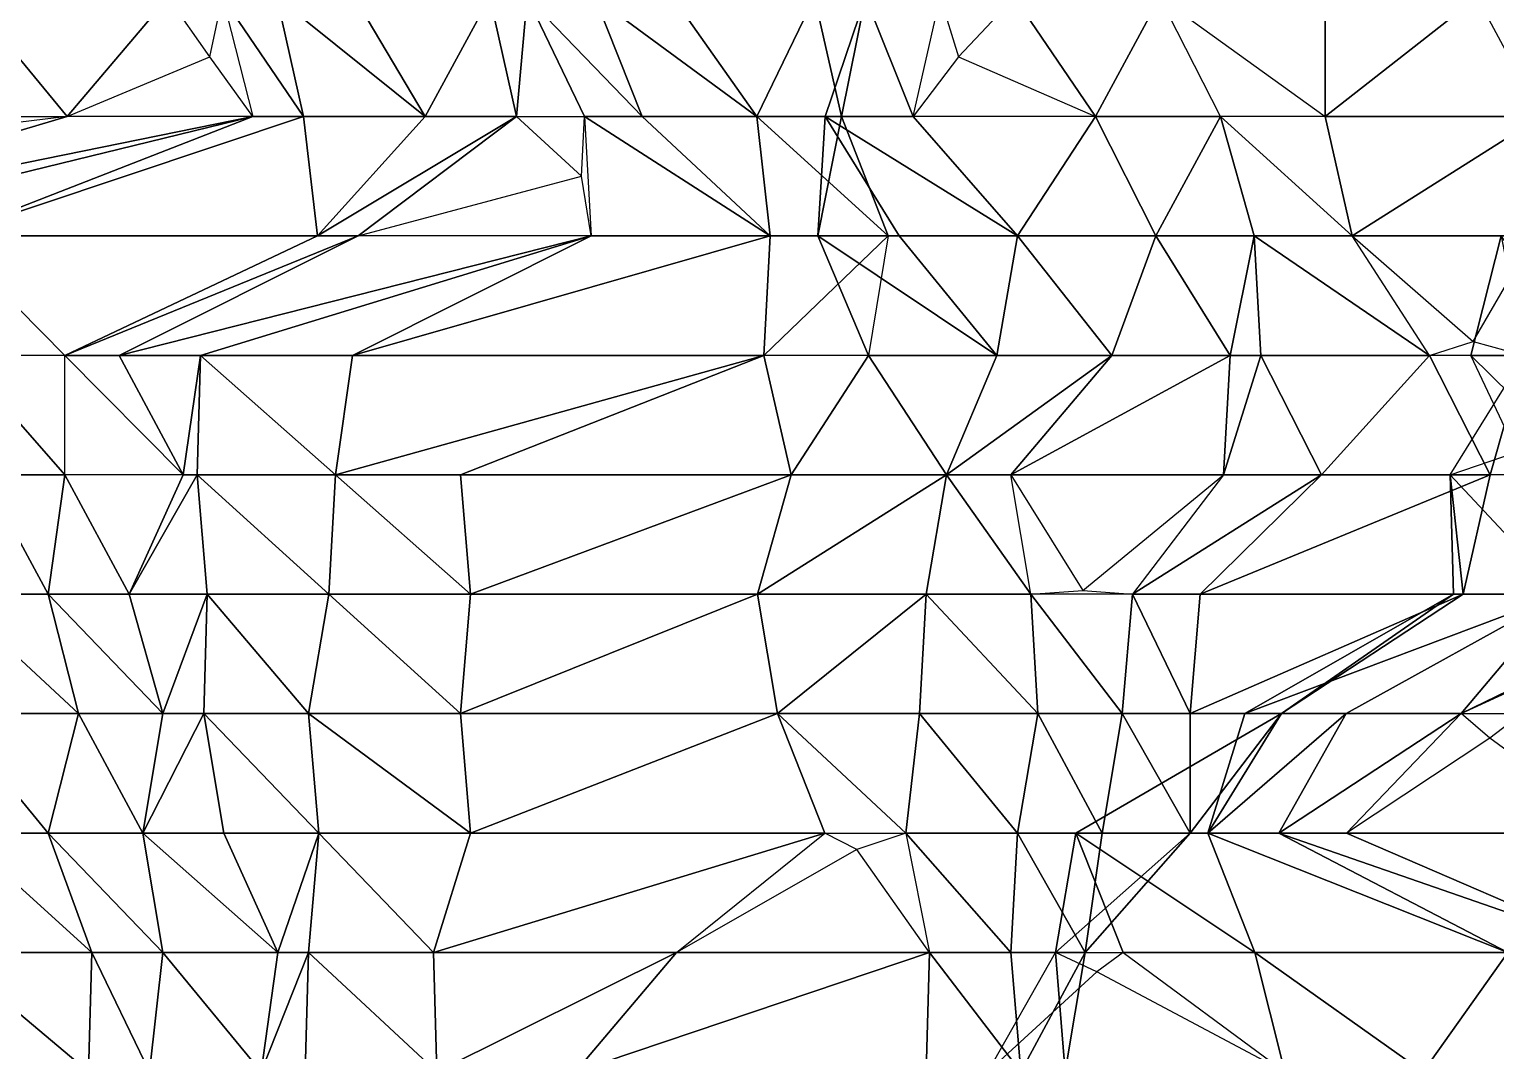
# Model space of a CAD drawing. Header units: metres. Extents: x -317 to 276, y -240 to 234.
# Drawn here: x -180.3 to -106.7, y 19.1 to 70.4 of the extents above; entities that cross this region are included whole.
import ezdxf

# ---------------------------------------------------------------- set-up
doc = ezdxf.new("R2010")
doc.units = ezdxf.units.M

msp = doc.modelspace()

# ---------------------------------------------------------------- linework, layer by layer
for points in [[(-183.36641, 72, -428.40063), (-203.33307, 66, -464.94934), (-178.43933, 66, -431.89664), (-178.43922, 66.0001, -431.89655)], [(-183.36641, 72, -428.40063), (-178.43933, 66, -431.89664), (-173.36307, 72, -422.60458), (-173.36296, 72.0001, -422.6045)], [(-173.36307, 72, -422.60458), (-178.43933, 66, -431.89664), (-171.26509, 69, -428.3912), (-171.26498, 69.0001, -428.3911)], [(-169.11282, 66, -427.33957), (-171.26509, 69, -428.3912), (-170.6357, 72, -430.12717), (-170.63559, 72.0001, -430.12708)], [(-170.6357, 72, -430.12717), (-166.55467, 66, -435.17188), (-167.90834, 72, -437.64975), (-167.90823, 72.0001, -437.64966)], [(-170.6357, 72, -430.12717), (-169.11282, 66, -427.33957), (-166.55467, 66, -435.17188), (-166.55457, 66.0001, -435.17178)], [(-160.44312, 66, -436.49976), (-163.9965, 72, -443.00418), (-167.90834, 72, -437.64975), (-167.90823, 72.0001, -437.64966)], [(-160.44312, 66, -436.49976), (-167.90834, 72, -437.64975), (-166.55467, 66, -435.17188), (-166.55457, 66.0001, -435.17178)], [(-157.20815, 72, -443.09314), (-163.9965, 72, -443.00418), (-160.44312, 66, -436.49976), (-160.44301, 66.0001, -436.49966)], [(-157.20815, 72, -443.09314), (-160.44312, 66, -436.49976), (-155.85446, 66, -440.61523), (-155.85435, 66.0001, -440.61514)], [(-155.85446, 66, -440.61523), (-155.32683, 72, -452.16437), (-157.20815, 72, -443.09314), (-157.20804, 72.0001, -443.09305)], [(-155.85446, 66, -440.61523), (-152.45029, 66, -446.8989), (-155.32683, 72, -452.16437), (-155.32672, 72.0001, -452.16428)], [(-155.32683, 72, -452.16437), (-149.55371, 66, -454.11172), (-151.92264, 72, -458.44803), (-151.92253, 72.0001, -458.44794)], [(-155.32683, 72, -452.16437), (-152.45029, 66, -446.8989), (-149.55371, 66, -454.11172), (-149.5536, 66.0001, -454.11163)], [(-143.78058, 66, -456.05908), (-148.0108, 72, -463.80246), (-151.92264, 72, -458.44803), (-151.92253, 72.0001, -458.44794)], [(-143.78058, 66, -456.05908), (-151.92264, 72, -458.44803), (-149.55371, 66, -454.11172), (-149.5536, 66.0001, -454.11163)], [(-140.88402, 72, -463.2719), (-148.0108, 72, -463.80246), (-143.78058, 66, -456.05908), (-143.78047, 66.0001, -456.059)], [(-140.88402, 72, -463.2719), (-143.78058, 66, -456.05908), (-139.53033, 66, -460.79404), (-139.53023, 66.0001, -460.79395)], [(-139.53033, 66, -460.79404), (-138.32587, 72, -471.10425), (-140.88402, 72, -463.2719), (-140.88391, 72.0001, -463.27182)], [(-139.53033, 66, -460.79404), (-140.35638, 66, -474.82104), (-138.32587, 72, -471.10425), (-138.32576, 72.0001, -471.10416)], [(-138.32587, 72, -471.10425), (-140.35638, 66, -474.82104), (-135.93692, 66, -479.24628), (-135.93681, 66.0001, -479.2462)], [(-138.32587, 72, -471.10425), (-135.93692, 66, -479.24628), (-134.58325, 72, -476.7684), (-134.58315, 72.0001, -476.7683)], [(-134.58325, 72, -476.7684), (-133.6476, 69, -478.18445), (-135.93692, 66, -479.24628), (-135.93681, 66.0001, -479.2462)], [(-126.77962, 66, -474.99893), (-130.84062, 72, -482.43256), (-133.6476, 69, -478.18445), (-133.64749, 69.0001, -478.18436)], [(-123.54463, 72, -481.5923), (-130.84062, 72, -482.43256), (-126.77962, 66, -474.99893), (-126.77952, 66.0001, -474.99884)], [(-123.54463, 72, -481.5923), (-126.77962, 66, -474.99893), (-120.49887, 66, -476.0171), (-120.49877, 66.0001, -476.017)], [(-123.54463, 72, -481.5923), (-115.23338, 66, -478.89362), (-115.23338, 72, -478.89362), (-115.233284, 72.0001, -478.89352)], [(-115.23338, 66, -478.89362), (-104.38397, 66, -471.54892), (-107.59895, 72, -477.4339), (-107.598854, 72.0001, -477.4338)], [(-115.23338, 66, -478.89362), (-107.59895, 72, -477.4339), (-115.23338, 72, -478.89362), (-115.233284, 72.0001, -478.89352)], [(-178.43933, 66, -431.89664), (-203.12563, 63, -464.67392), (-198.5752, 60, -468.75513), (-198.57509, 60.0001, -468.75504)], [(-198.5752, 60, -468.75513), (-193.64813, 60, -472.25116), (-169.11282, 66, -427.33957), (-169.11272, 66.0001, -427.33948)], [(-198.5752, 60, -468.75513), (-169.11282, 66, -427.33957), (-178.43933, 66, -431.89664), (-178.43922, 66.0001, -431.89655)], [(-169.11282, 66, -427.33957), (-193.64813, 60, -472.25116), (-184.49083, 60, -468.00378), (-184.49072, 60.0001, -468.0037)], [(-169.11282, 66, -427.33957), (-184.49083, 60, -468.00378), (-166.55467, 66, -435.17188), (-166.55457, 66.0001, -435.17178)], [(-166.55467, 66, -435.17188), (-184.49083, 60, -468.00378), (-165.8578, 60, -446.41125), (-165.8577, 60.0001, -446.41116)], [(-166.55467, 66, -435.17188), (-165.8578, 60, -446.41125), (-160.44312, 66, -436.49976), (-160.44301, 66.0001, -436.49966)], [(-165.8578, 60, -446.41125), (-163.8073, 60, -455.1728), (-155.85446, 66, -440.61523), (-155.85435, 66.0001, -440.61514)], [(-165.8578, 60, -446.41125), (-155.85446, 66, -440.61523), (-160.44312, 66, -436.49976), (-160.44301, 66.0001, -436.49966)], [(-155.85446, 66, -440.61523), (-163.8073, 60, -455.1728), (-152.58923, 63, -446.6424), (-152.58913, 63.0001, -446.6423)], [(-152.11186, 60, -446.27942), (-152.58923, 63, -446.6424), (-152.45029, 66, -446.8989), (-152.45018, 66.0001, -446.8988)], [(-143.12376, 60, -442.3418), (-149.55371, 66, -454.11172), (-152.45029, 66, -446.8989), (-152.45018, 66.0001, -446.8988)], [(-143.12376, 60, -442.3418), (-152.45029, 66, -446.8989), (-152.11186, 60, -446.27942), (-152.11176, 60.0001, -446.27933)], [(-143.78058, 66, -456.05908), (-149.55371, 66, -454.11172), (-143.12376, 60, -442.3418), (-143.12366, 60.0001, -442.3417)], [(-137.18143, 60, -443.9794), (-139.53033, 66, -460.79404), (-143.78058, 66, -456.05908), (-143.78047, 66.0001, -456.059)], [(-143.78058, 66, -456.05908), (-143.12376, 60, -442.3418), (-137.18143, 60, -443.9794), (-137.18132, 60.0001, -443.9793)], [(-137.18143, 60, -443.9794), (-140.7148, 60, -462.9622), (-139.53033, 66, -460.79404), (-139.53023, 66.0001, -460.79395)], [(-140.7148, 60, -462.9622), (-136.63377, 60, -468.0069), (-140.35638, 66, -474.82104), (-140.35628, 66.0001, -474.82095)], [(-140.7148, 60, -462.9622), (-140.35638, 66, -474.82104), (-139.53033, 66, -460.79404), (-139.53023, 66.0001, -460.79395)], [(-130.69144, 60, -469.6445), (-135.93692, 66, -479.24628), (-140.35638, 66, -474.82104), (-140.35628, 66.0001, -474.82095)], [(-130.69144, 60, -469.6445), (-140.35638, 66, -474.82104), (-136.63377, 60, -468.0069), (-136.63367, 60.0001, -468.0068)], [(-126.77962, 66, -474.99893), (-135.93692, 66, -479.24628), (-130.69144, 60, -469.6445), (-130.69133, 60.0001, -469.6444)], [(-126.77962, 66, -474.99893), (-130.69144, 60, -469.6445), (-123.73384, 60, -469.4237), (-123.73374, 60.0001, -469.4236)], [(-120.49887, 66, -476.0171), (-126.77962, 66, -474.99893), (-123.73384, 60, -469.4237), (-123.73374, 60.0001, -469.4236)], [(-120.49887, 66, -476.0171), (-123.73384, 60, -469.4237), (-118.80678, 60, -472.91974), (-118.80668, 60.0001, -472.91965)], [(-120.49887, 66, -476.0171), (-113.879715, 60, -476.41574), (-115.23338, 66, -478.89362), (-115.233284, 66.0001, -478.89352)], [(-120.49887, 66, -476.0171), (-118.80678, 60, -472.91974), (-113.879715, 60, -476.41574), (-113.879616, 60.0001, -476.41565)], [(-113.879715, 60, -476.41574), (-104.38397, 66, -471.54892), (-115.23338, 66, -478.89362), (-115.233284, 66.0001, -478.89352)], [(-113.879715, 60, -476.41574), (-104.7224, 60, -472.1684), (-104.38397, 66, -471.54892), (-104.38387, 66.0001, -471.54883)], [(-184.49083, 60, -468.00378), (-178.5485, 54, -469.64142), (-165.8578, 60, -446.41125), (-165.8577, 60.0001, -446.41116)], [(-178.5485, 54, -469.64142), (-175.82114, 54, -477.16397), (-163.8073, 60, -455.1728), (-163.80719, 60.0001, -455.1727)], [(-178.5485, 54, -469.64142), (-163.8073, 60, -455.1728), (-165.8578, 60, -446.41125), (-165.8577, 60.0001, -446.41116)], [(-175.82114, 54, -477.16397), (-171.74011, 54, -482.20868), (-152.11186, 60, -446.27942), (-152.11176, 60.0001, -446.27933)], [(-175.82114, 54, -477.16397), (-152.11186, 60, -446.27942), (-163.8073, 60, -455.1728), (-163.80719, 60.0001, -455.1727)], [(-152.11186, 60, -446.27942), (-171.74011, 54, -482.20868), (-164.10568, 54, -480.74896), (-164.10558, 54.0001, -480.74887)], [(-152.11186, 60, -446.27942), (-164.10568, 54, -480.74896), (-143.12376, 60, -442.3418), (-143.12366, 60.0001, -442.3417)], [(-143.12376, 60, -442.3418), (-164.10568, 54, -480.74896), (-143.44215, 54, -455.4396), (-143.44205, 54.0001, -455.4395)], [(-143.12376, 60, -442.3418), (-143.44215, 54, -455.4396), (-137.18143, 60, -443.9794), (-137.18132, 60.0001, -443.9793)], [(-137.18143, 60, -443.9794), (-138.17667, 54, -458.31616), (-140.7148, 60, -462.9622), (-140.71469, 60.0001, -462.9621)], [(-131.72672, 54, -459.02457), (-136.63377, 60, -468.0069), (-140.7148, 60, -462.9622), (-140.71469, 60.0001, -462.9621)], [(-131.72672, 54, -459.02457), (-140.7148, 60, -462.9622), (-138.17667, 54, -458.31616), (-138.17656, 54.0001, -458.31607)], [(-130.69144, 60, -469.6445), (-136.63377, 60, -468.0069), (-131.72672, 54, -459.02457), (-131.72661, 54.0001, -459.02448)], [(-130.69144, 60, -469.6445), (-131.72672, 54, -459.02457), (-125.95358, 54, -460.97192), (-125.95348, 54.0001, -460.97183)], [(-123.73384, 60, -469.4237), (-130.69144, 60, -469.6445), (-125.95358, 54, -460.97192), (-125.95348, 54.0001, -460.97183)], [(-123.73384, 60, -469.4237), (-125.95358, 54, -460.97192), (-120.011246, 54, -462.60953), (-120.01115, 54.0001, -462.60944)], [(-120.011246, 54, -462.60953), (-118.80678, 60, -472.91974), (-123.73384, 60, -469.4237), (-123.73374, 60.0001, -469.4236)], [(-120.011246, 54, -462.60953), (-118.46835, 54, -472.30023), (-118.80678, 60, -472.91974), (-118.80668, 60.0001, -472.91965)], [(-109.9879, 54, -469.29184), (-113.879715, 60, -476.41574), (-118.80678, 60, -472.91974), (-118.80668, 60.0001, -472.91965)], [(-109.9879, 54, -469.29184), (-118.80678, 60, -472.91974), (-118.46835, 54, -472.30023), (-118.468254, 54.0001, -472.30014)], [(-113.879715, 60, -476.41574), (-107.8042, 54.69229, -471.55212), (-104.7224, 60, -472.1684), (-104.7223, 60.0001, -472.1683)], [(-105.23003, 54, -473.0976), (-107.91734, 54, -490.5317), (-106.39447, 60, -487.74408), (-106.39437, 60.0001, -487.744)], [(-106.39447, 60, -487.74408), (-107.91734, 54, -490.5317), (-102.144226, 54, -492.47906), (-102.14413, 54.0001, -492.47897)], [(-107.8042, 54.69229, -471.55212), (-105.23003, 54, -473.0976), (-109.9879, 54, -469.29184), (-109.9878, 54.0001, -469.29175)], [(-183.814, 54, -466.76483), (-178.5485, 48, -469.64142), (-178.5485, 54, -469.64142), (-178.54839, 54.0001, -469.64133)], [(-183.814, 54, -466.76483), (-182.62953, 48, -464.5967), (-178.5485, 48, -469.64142), (-178.54839, 48.0001, -469.64133)], [(-172.60617, 48, -471.27902), (-175.82114, 54, -477.16397), (-178.5485, 54, -469.64142), (-178.54839, 54.0001, -469.64133)], [(-172.60617, 48, -471.27902), (-171.74011, 54, -482.20868), (-175.82114, 54, -477.16397), (-175.82103, 54.0001, -477.16388)], [(-172.60617, 48, -471.27902), (-171.90932, 48, -482.5184), (-171.74011, 54, -482.20868), (-171.74, 54.0001, -482.2086)], [(-171.74011, 54, -482.20868), (-171.90932, 48, -482.5184), (-164.95172, 48, -482.2976), (-164.95161, 48.0001, -482.29752)], [(-171.74011, 54, -482.20868), (-164.95172, 48, -482.2976), (-164.10568, 54, -480.74896), (-164.10558, 54.0001, -480.74887)], [(-164.95172, 48, -482.2976), (-158.67097, 48, -483.31577), (-143.44215, 54, -455.4396), (-143.44205, 54.0001, -455.4395)], [(-164.95172, 48, -482.2976), (-143.44215, 54, -455.4396), (-164.10568, 54, -480.74896), (-164.10558, 54.0001, -480.74887)], [(-143.44215, 54, -455.4396), (-158.67097, 48, -483.31577), (-142.06848, 48, -465.44006), (-142.06837, 48.0001, -465.43997)], [(-143.44215, 54, -455.4396), (-142.06848, 48, -465.44006), (-138.17667, 54, -458.31616), (-138.17656, 54.0001, -458.31607)], [(-138.17667, 54, -458.31616), (-142.06848, 48, -465.44006), (-134.26485, 48, -463.6706), (-134.26474, 48.0001, -463.6705)], [(-138.17667, 54, -458.31616), (-134.26485, 48, -463.6706), (-131.72672, 54, -459.02457), (-131.72661, 54.0001, -459.02448)], [(-134.26485, 48, -463.6706), (-131.02986, 48, -470.26398), (-125.95358, 54, -460.97192), (-125.95348, 54.0001, -460.97183)], [(-134.26485, 48, -463.6706), (-125.95358, 54, -460.97192), (-131.72672, 54, -459.02457), (-131.72661, 54.0001, -459.02448)], [(-131.02986, 48, -470.26398), (-120.34967, 48, -463.229), (-120.011246, 54, -462.60953), (-120.01115, 54.0001, -462.60944)], [(-131.02986, 48, -470.26398), (-120.011246, 54, -462.60953), (-125.95358, 54, -460.97192), (-125.95348, 54.0001, -460.97183)], [(-120.34967, 48, -463.229), (-115.42259, 48, -466.72504), (-118.46835, 54, -472.30023), (-118.468254, 54.0001, -472.30014)], [(-120.34967, 48, -463.229), (-118.46835, 54, -472.30023), (-120.011246, 54, -462.60953), (-120.01115, 54.0001, -462.60944)], [(-115.42259, 48, -466.72504), (-109.9879, 54, -469.29184), (-118.46835, 54, -472.30023), (-118.468254, 54.0001, -472.30014)], [(-115.42259, 48, -466.72504), (-106.94214, 48, -463.7166), (-109.9879, 54, -469.29184), (-109.9878, 54.0001, -469.29175)], [(-106.94214, 48, -463.7166), (-105.23003, 54, -473.0976), (-109.9879, 54, -469.29184), (-109.9878, 54.0001, -469.29175)], [(-106.94214, 48, -463.7166), (-108.95262, 48, -479.91177), (-105.23003, 54, -473.0976), (-105.22993, 54.0001, -473.0975)], [(-105.23003, 54, -473.0976), (-105.61386, 49.13791, -480.0577), (-107.91734, 54, -490.5317), (-107.917244, 54.0001, -490.53162)], [(-102.144226, 54, -492.47906), (-107.91734, 54, -490.5317), (-101.82582, 48, -479.38123), (-101.82572, 48.0001, -479.38113)], [(-105.61386, 49.13791, -480.0577), (-101.82582, 48, -479.38123), (-108.95262, 48, -479.91177), (-108.95252, 48.0001, -479.91168)], [(-182.62953, 48, -464.5967), (-184.32161, 42, -467.69406), (-179.39453, 42, -471.19006), (-179.39442, 42.0001, -471.18997)], [(-182.62953, 48, -464.5967), (-179.39453, 42, -471.19006), (-178.5485, 48, -469.64142), (-178.54839, 48.0001, -469.64133)], [(-178.5485, 48, -469.64142), (-179.39453, 42, -471.19006), (-175.3135, 42, -476.23477), (-175.3134, 42.0001, -476.23468)], [(-178.5485, 48, -469.64142), (-175.3135, 42, -476.23477), (-172.60617, 48, -471.27902), (-172.60606, 48.0001, -471.27893)], [(-175.3135, 42, -476.23477), (-171.40169, 42, -481.5892), (-171.90932, 48, -482.5184), (-171.90921, 48.0001, -482.5183)], [(-175.3135, 42, -476.23477), (-171.90932, 48, -482.5184), (-172.60617, 48, -471.27902), (-172.60606, 48.0001, -471.27893)], [(-171.90932, 48, -482.5184), (-165.29015, 42, -482.91708), (-164.95172, 48, -482.2976), (-164.95161, 48.0001, -482.29752)], [(-171.90932, 48, -482.5184), (-171.40169, 42, -481.5892), (-165.29015, 42, -482.91708), (-165.29004, 42.0001, -482.917)], [(-164.95172, 48, -482.2976), (-165.29015, 42, -482.91708), (-158.16335, 42, -482.38654), (-158.16324, 42.0001, -482.38644)], [(-164.95172, 48, -482.2976), (-158.16335, 42, -482.38654), (-158.67097, 48, -483.31577), (-158.67087, 48.0001, -483.31567)], [(-158.16335, 42, -482.38654), (-142.06848, 48, -465.44006), (-158.67097, 48, -483.31577), (-158.67087, 48.0001, -483.31567)], [(-158.16335, 42, -482.38654), (-143.76057, 42, -468.5374), (-142.06848, 48, -465.44006), (-142.06837, 48.0001, -465.43997)], [(-143.76057, 42, -468.5374), (-135.2801, 42, -465.529), (-134.26485, 48, -463.6706), (-134.26474, 48.0001, -463.6705)], [(-143.76057, 42, -468.5374), (-134.26485, 48, -463.6706), (-142.06848, 48, -465.44006), (-142.06837, 48.0001, -465.43997)], [(-134.26485, 48, -463.6706), (-135.2801, 42, -465.529), (-130.0146, 42, -468.40555), (-130.0145, 42.0001, -468.40546)], [(-134.26485, 48, -463.6706), (-130.0146, 42, -468.40555), (-131.02986, 48, -470.26398), (-131.02975, 48.0001, -470.2639)], [(-131.02986, 48, -470.26398), (-127.41261, 42.181824, -469.90015), (-120.34967, 48, -463.229), (-120.34957, 48.0001, -463.2289)], [(-124.918304, 42, -471.59186), (-121.51413, 42, -477.8755), (-115.42259, 48, -466.72504), (-115.42249, 48.0001, -466.72495)], [(-124.918304, 42, -471.59186), (-115.42259, 48, -466.72504), (-120.34967, 48, -463.229), (-120.34957, 48.0001, -463.2289)], [(-121.51413, 42, -477.8755), (-108.29581, 42, -466.1945), (-106.94214, 48, -463.7166), (-106.94204, 48.0001, -463.71652)], [(-121.51413, 42, -477.8755), (-106.94214, 48, -463.7166), (-115.42259, 48, -466.72504), (-115.42249, 48.0001, -466.72495)], [(-108.29581, 42, -466.1945), (-108.78342, 42, -479.60202), (-108.95262, 48, -479.91177), (-108.95252, 48.0001, -479.91168)], [(-108.29581, 42, -466.1945), (-108.95262, 48, -479.91177), (-106.94214, 48, -463.7166), (-106.94204, 48.0001, -463.71652)], [(-108.95262, 48, -479.91177), (-103.34871, 42, -482.16885), (-101.82582, 48, -479.38123), (-101.82572, 48.0001, -479.38113)], [(-108.95262, 48, -479.91177), (-108.78342, 42, -479.60202), (-103.34871, 42, -482.16885), (-103.34861, 42.0001, -482.16876)], [(-184.32161, 42, -467.69406), (-177.87164, 36, -468.40247), (-179.39453, 42, -471.19006), (-179.39442, 42.0001, -471.18997)], [(-184.32161, 42, -467.69406), (-184.32161, 36, -467.69406), (-177.87164, 36, -468.40247), (-177.87154, 36.0001, -468.40237)], [(-179.39453, 42, -471.19006), (-173.62141, 36, -473.13742), (-175.3135, 42, -476.23477), (-175.3134, 42.0001, -476.23468)], [(-179.39453, 42, -471.19006), (-177.87164, 36, -468.40247), (-173.62141, 36, -473.13742), (-173.6213, 36.0001, -473.13733)], [(-173.62141, 36, -473.13742), (-171.40169, 42, -481.5892), (-175.3135, 42, -476.23477), (-175.3134, 42.0001, -476.23468)], [(-173.62141, 36, -473.13742), (-171.5709, 36, -481.89893), (-171.40169, 42, -481.5892), (-171.40158, 42.0001, -481.5891)], [(-171.40169, 42, -481.5892), (-171.5709, 36, -481.89893), (-166.3054, 36, -484.7755), (-166.3053, 36.0001, -484.77542)], [(-171.40169, 42, -481.5892), (-166.3054, 36, -484.7755), (-165.29015, 42, -482.91708), (-165.29004, 42.0001, -482.917)], [(-165.29015, 42, -482.91708), (-166.3054, 36, -484.7755), (-158.67097, 36, -483.31577), (-158.67087, 36.0001, -483.31567)], [(-165.29015, 42, -482.91708), (-158.67097, 36, -483.31577), (-158.16335, 42, -482.38654), (-158.16324, 42.0001, -482.38644)], [(-158.67097, 36, -483.31577), (-142.74532, 36, -466.67902), (-143.76057, 42, -468.5374), (-143.76047, 42.0001, -468.53732)], [(-158.67097, 36, -483.31577), (-143.76057, 42, -468.5374), (-158.16335, 42, -482.38654), (-158.16324, 42.0001, -482.38644)], [(-142.74532, 36, -466.67902), (-135.2801, 42, -465.529), (-143.76057, 42, -468.5374), (-143.76047, 42.0001, -468.53732)], [(-142.74532, 36, -466.67902), (-135.61853, 36, -466.14847), (-135.2801, 42, -465.529), (-135.28, 42.0001, -465.5289)], [(-135.2801, 42, -465.529), (-135.61853, 36, -466.14847), (-129.6762, 36, -467.78607), (-129.67609, 36.0001, -467.78598)], [(-135.2801, 42, -465.529), (-129.6762, 36, -467.78607), (-130.0146, 42, -468.40555), (-130.0145, 42.0001, -468.40546)], [(-127.41261, 42.181824, -469.90015), (-124.918304, 42, -471.59186), (-130.0146, 42, -468.40555), (-130.0145, 42.0001, -468.40546)], [(-130.0146, 42, -468.40555), (-125.425934, 36, -472.52106), (-124.918304, 42, -471.59186), (-124.918205, 42.0001, -471.59177)], [(-130.0146, 42, -468.40555), (-129.6762, 36, -467.78607), (-125.425934, 36, -472.52106), (-125.425835, 36.0001, -472.52097)], [(-124.918304, 42, -471.59186), (-125.425934, 36, -472.52106), (-122.02174, 36, -478.8047), (-122.021645, 36.0001, -478.8046)], [(-124.918304, 42, -471.59186), (-122.02174, 36, -478.8047), (-121.51413, 42, -477.8755), (-121.51403, 42.0001, -477.8754)], [(-122.02174, 36, -478.8047), (-117.433105, 36, -482.92017), (-108.29581, 42, -466.1945), (-108.29571, 42.0001, -466.1944)], [(-122.02174, 36, -478.8047), (-108.29581, 42, -466.1945), (-121.51413, 42, -477.8755), (-121.51403, 42.0001, -477.8754)], [(-117.433105, 36, -482.92017), (-119.27437, 36, -498.8056), (-108.78342, 42, -479.60202), (-108.78332, 42.0001, -479.60193)], [(-119.27437, 36, -498.8056), (-114.178085, 36, -501.99188), (-103.34871, 42, -482.16885), (-103.34861, 42.0001, -482.16876)], [(-119.27437, 36, -498.8056), (-103.34871, 42, -482.16885), (-108.78342, 42, -479.60202), (-108.78332, 42.0001, -479.60193)], [(-117.433105, 36, -482.92017), (-108.78342, 42, -479.60202), (-108.29581, 42, -466.1945), (-108.29571, 42.0001, -466.1944)], [(-103.34871, 42, -482.16885), (-114.178085, 36, -501.99188), (-108.40497, 36, -503.93924), (-108.40487, 36.0001, -503.93915)], [(-103.34871, 42, -482.16885), (-108.40497, 36, -503.93924), (-96.052704, 42, -481.32858), (-96.052605, 42.0001, -481.3285)], [(-108.40497, 36, -503.93924), (-105.33919, 36, -510.84235), (-95.355865, 42, -492.568), (-95.35577, 42.0001, -492.5679)], [(-108.40497, 36, -503.93924), (-95.355865, 42, -492.568), (-96.052704, 42, -481.32858), (-96.052605, 42.0001, -481.3285)], [(-184.32161, 36, -467.69406), (-179.39453, 30, -471.19006), (-177.87164, 36, -468.40247), (-177.87154, 36.0001, -468.40237)], [(-184.32161, 36, -467.69406), (-183.814, 30, -466.76483), (-179.39453, 30, -471.19006), (-179.39442, 30.0001, -471.18997)], [(-177.87164, 36, -468.40247), (-179.39453, 30, -471.19006), (-174.63667, 30, -474.99582), (-174.63657, 30.0001, -474.99573)], [(-177.87164, 36, -468.40247), (-174.63667, 30, -474.99582), (-173.62141, 36, -473.13742), (-173.6213, 36.0001, -473.13733)], [(-174.63667, 30, -474.99582), (-170.55565, 30, -480.04053), (-171.5709, 36, -481.89893), (-171.5708, 36.0001, -481.89883)], [(-174.63667, 30, -474.99582), (-171.5709, 36, -481.89893), (-173.62141, 36, -473.13742), (-173.6213, 36.0001, -473.13733)], [(-171.5709, 36, -481.89893), (-165.79778, 30, -483.84628), (-166.3054, 36, -484.7755), (-166.3053, 36.0001, -484.77542)], [(-171.5709, 36, -481.89893), (-170.55565, 30, -480.04053), (-165.79778, 30, -483.84628), (-165.79767, 30.0001, -483.8462)], [(-166.3054, 36, -484.7755), (-158.16335, 30, -482.38654), (-158.67097, 36, -483.31577), (-158.67087, 36.0001, -483.31567)], [(-166.3054, 36, -484.7755), (-165.79778, 30, -483.84628), (-158.16335, 30, -482.38654), (-158.16324, 30.0001, -482.38644)], [(-158.16335, 30, -482.38654), (-142.74532, 36, -466.67902), (-158.67097, 36, -483.31577), (-158.67087, 36.0001, -483.31567)], [(-158.16335, 30, -482.38654), (-140.37639, 30, -462.3427), (-142.74532, 36, -466.67902), (-142.74521, 36.0001, -466.67892)], [(-142.74532, 36, -466.67902), (-136.29536, 30, -467.38742), (-135.61853, 36, -466.14847), (-135.61842, 36.0001, -466.14838)], [(-142.74532, 36, -466.67902), (-140.37639, 30, -462.3427), (-136.29536, 30, -467.38742), (-136.29526, 30.0001, -467.38733)], [(-135.61853, 36, -466.14847), (-136.29536, 30, -467.38742), (-130.69144, 30, -469.6445), (-130.69133, 30.0001, -469.6444)], [(-135.61853, 36, -466.14847), (-130.69144, 30, -469.6445), (-129.6762, 36, -467.78607), (-129.67609, 36.0001, -467.78598)], [(-129.6762, 36, -467.78607), (-130.69144, 30, -469.6445), (-126.44119, 30, -474.37946), (-126.44109, 30.0001, -474.37936)], [(-129.6762, 36, -467.78607), (-126.44119, 30, -474.37946), (-125.425934, 36, -472.52106), (-125.425835, 36.0001, -472.52097)], [(-122.02174, 30, -478.8047), (-127.75485, 30, -501.81403), (-117.433105, 36, -482.92017), (-117.43301, 36.0001, -482.92007)], [(-117.433105, 36, -482.92017), (-127.75485, 30, -501.81403), (-121.135666, 30, -502.2127), (-121.13557, 30.0001, -502.21262)], [(-125.425934, 36, -472.52106), (-126.44119, 30, -474.37946), (-122.02174, 30, -478.8047), (-122.021645, 30.0001, -478.8046)], [(-125.425934, 36, -472.52106), (-122.02174, 30, -478.8047), (-122.02174, 36, -478.8047), (-122.021645, 36.0001, -478.8046)], [(-122.02174, 30, -478.8047), (-117.433105, 36, -482.92017), (-122.02174, 36, -478.8047), (-122.021645, 36.0001, -478.8046)], [(-117.433105, 36, -482.92017), (-121.135666, 30, -502.2127), (-119.27437, 36, -498.8056), (-119.27427, 36.0001, -498.8055)], [(-121.135666, 30, -502.2127), (-117.562256, 30, -508.18658), (-114.178085, 36, -501.99188), (-114.177986, 36.0001, -501.9918)], [(-121.135666, 30, -502.2127), (-114.178085, 36, -501.99188), (-119.27437, 36, -498.8056), (-119.27427, 36.0001, -498.8055)], [(-117.562256, 30, -508.18658), (-114.158066, 30, -514.4702), (-108.40497, 36, -503.93924), (-108.40487, 36.0001, -503.93915)], [(-117.562256, 30, -508.18658), (-108.40497, 36, -503.93924), (-114.178085, 36, -501.99188), (-114.177986, 36.0001, -501.9918)], [(-105.33919, 36, -510.84235), (-106.959366, 34.7619, -507.55057), (-108.40497, 36, -503.93924), (-108.40487, 36.0001, -503.93915)], [(-106.959366, 34.7619, -507.55057), (-114.158066, 30, -514.4702), (-100.43213, 30, -501.86005), (-100.43203, 30.0001, -501.85995)], [(-183.814, 30, -466.76483), (-184.49083, 24, -468.00378), (-177.19481, 24, -467.1635), (-177.1947, 24.0001, -467.16342)], [(-183.814, 30, -466.76483), (-177.19481, 24, -467.1635), (-179.39453, 30, -471.19006), (-179.39442, 30.0001, -471.18997)], [(-179.39453, 30, -471.19006), (-173.62141, 24, -473.13742), (-174.63667, 30, -474.99582), (-174.63657, 30.0001, -474.99573)], [(-179.39453, 30, -471.19006), (-177.19481, 24, -467.1635), (-173.62141, 24, -473.13742), (-173.6213, 24.0001, -473.13733)], [(-174.63667, 30, -474.99582), (-167.8483, 24, -475.08478), (-170.55565, 30, -480.04053), (-170.55554, 30.0001, -480.04044)], [(-174.63667, 30, -474.99582), (-173.62141, 24, -473.13742), (-167.8483, 24, -475.08478), (-167.84819, 24.0001, -475.0847)], [(-167.8483, 24, -475.08478), (-165.79778, 30, -483.84628), (-170.55565, 30, -480.04053), (-170.55554, 30.0001, -480.04044)], [(-167.8483, 24, -475.08478), (-166.3054, 24, -484.7755), (-165.79778, 30, -483.84628), (-165.79767, 30.0001, -483.8462)], [(-165.79778, 30, -483.84628), (-166.3054, 24, -484.7755), (-160.02464, 24, -485.79364), (-160.02454, 24.0001, -485.79355)], [(-165.79778, 30, -483.84628), (-160.02464, 24, -485.79364), (-158.16335, 30, -482.38654), (-158.16324, 30.0001, -482.38644)], [(-160.02464, 24, -485.79364), (-147.82158, 24, -475.97107), (-140.37639, 30, -462.3427), (-140.37628, 30.0001, -462.34262)], [(-160.02464, 24, -485.79364), (-140.37639, 30, -462.3427), (-158.16335, 30, -482.38654), (-158.16324, 30.0001, -482.38644)], [(-136.29536, 30, -467.38742), (-138.76553, 29.176483, -465.65155), (-140.37639, 30, -462.3427), (-140.37628, 30.0001, -462.34262)], [(-136.29536, 30, -467.38742), (-131.02986, 24, -470.26398), (-130.69144, 30, -469.6445), (-130.69133, 30.0001, -469.6444)], [(-136.29536, 30, -467.38742), (-135.1109, 24, -465.21927), (-131.02986, 24, -470.26398), (-131.02975, 24.0001, -470.2639)], [(-130.69144, 30, -469.6445), (-131.02986, 24, -470.26398), (-127.28723, 24, -475.92813), (-127.28713, 24.0001, -475.92804)], [(-130.69144, 30, -469.6445), (-127.28723, 24, -475.92813), (-126.44119, 30, -474.37946), (-126.44109, 30.0001, -474.37936)], [(-127.28723, 24, -475.92813), (-128.79012, 24, -491.1941), (-122.02174, 30, -478.8047), (-122.021645, 30.0001, -478.8046)], [(-128.79012, 24, -491.1941), (-125.385925, 24, -497.47772), (-127.75485, 30, -501.81403), (-127.75475, 30.0001, -501.81393)], [(-128.79012, 24, -491.1941), (-127.75485, 30, -501.81403), (-122.02174, 30, -478.8047), (-122.021645, 30.0001, -478.8046)], [(-127.75485, 30, -501.81403), (-118.766754, 24, -497.8764), (-121.135666, 30, -502.2127), (-121.13557, 30.0001, -502.21262)], [(-127.75485, 30, -501.81403), (-125.385925, 24, -497.47772), (-118.766754, 24, -497.8764), (-118.766655, 24.0001, -497.8763)], [(-127.28723, 24, -475.92813), (-122.02174, 30, -478.8047), (-126.44119, 30, -474.37946), (-126.44109, 30.0001, -474.37936)], [(-106.056046, 24, -487.12463), (-117.562256, 30, -508.18658), (-121.135666, 30, -502.2127), (-121.13557, 30.0001, -502.21262)], [(-106.056046, 24, -487.12463), (-121.135666, 30, -502.2127), (-118.766754, 24, -497.8764), (-118.766655, 24.0001, -497.8763)], [(-100.28293, 24, -489.07196), (-114.158066, 30, -514.4702), (-117.562256, 30, -508.18658), (-117.56216, 30.0001, -508.1865)], [(-100.28293, 24, -489.07196), (-117.562256, 30, -508.18658), (-106.056046, 24, -487.12463), (-106.05595, 24.0001, -487.12454)], [(-100.43213, 30, -501.86005), (-114.158066, 30, -514.4702), (-100.28293, 24, -489.07196), (-100.28283, 24.0001, -489.07187)], [(-138.76553, 29.176483, -465.65155), (-147.82158, 24, -475.97107), (-135.1109, 24, -465.21927), (-135.1108, 24.0001, -465.21918)], [(-184.49083, 24, -468.00378), (-177.36403, 18, -467.47327), (-177.19481, 24, -467.1635), (-177.1947, 24.0001, -467.16342)], [(-184.49083, 24, -468.00378), (-183.47557, 18, -466.1454), (-177.36403, 18, -467.47327), (-177.36392, 18.0001, -467.47318)], [(-177.19481, 24, -467.1635), (-177.36403, 18, -467.47327), (-174.29825, 18, -474.37634), (-174.29814, 18.0001, -474.37625)], [(-177.19481, 24, -467.1635), (-174.29825, 18, -474.37634), (-173.62141, 24, -473.13742), (-173.6213, 24.0001, -473.13733)], [(-173.62141, 24, -473.13742), (-174.29825, 18, -474.37634), (-168.69435, 18, -476.63345), (-168.69424, 18.0001, -476.63336)], [(-173.62141, 24, -473.13742), (-168.69435, 18, -476.63345), (-167.8483, 24, -475.08478), (-167.84819, 24.0001, -475.0847)], [(-168.69435, 18, -476.63345), (-166.47461, 18, -485.08524), (-166.3054, 24, -484.7755), (-166.3053, 24.0001, -484.77542)], [(-168.69435, 18, -476.63345), (-166.3054, 24, -484.7755), (-167.8483, 24, -475.08478), (-167.84819, 24.0001, -475.0847)], [(-166.3054, 24, -484.7755), (-166.47461, 18, -485.08524), (-159.85544, 18, -485.4839), (-159.85533, 18.0001, -485.4838)], [(-166.3054, 24, -484.7755), (-159.85544, 18, -485.4839), (-160.02464, 24, -485.79364), (-160.02454, 24.0001, -485.79355)], [(-159.85544, 18, -485.4839), (-147.82158, 24, -475.97107), (-160.02464, 24, -485.79364), (-160.02454, 24.0001, -485.79355)], [(-159.85544, 18, -485.4839), (-152.89786, 18, -485.26312), (-147.82158, 24, -475.97107), (-147.82147, 24.0001, -475.97098)], [(-152.89786, 18, -485.26312), (-135.2801, 18, -465.529), (-135.1109, 24, -465.21927), (-135.1108, 24.0001, -465.21918)], [(-152.89786, 18, -485.26312), (-135.1109, 24, -465.21927), (-147.82158, 24, -475.97107), (-147.82147, 24.0001, -475.97098)], [(-135.1109, 24, -465.21927), (-135.2801, 18, -465.529), (-130.52223, 18, -469.33478), (-130.52213, 18.0001, -469.3347)], [(-135.1109, 24, -465.21927), (-130.52223, 18, -469.33478), (-131.02986, 24, -470.26398), (-131.02975, 24.0001, -470.2639)], [(-128.30249, 18, -477.78656), (-132.17429, 18, -497.3888), (-128.79012, 24, -491.1941), (-128.79001, 24.0001, -491.194)], [(-130.52223, 18, -469.33478), (-127.28723, 24, -475.92813), (-131.02986, 24, -470.26398), (-131.02975, 24.0001, -470.2639)], [(-130.52223, 18, -469.33478), (-128.30249, 18, -477.78656), (-127.28723, 24, -475.92813), (-127.28713, 24.0001, -475.92804)], [(-128.30249, 18, -477.78656), (-128.79012, 24, -491.1941), (-127.28723, 24, -475.92813), (-127.28713, 24.0001, -475.92804)], [(-125.385925, 24, -497.47772), (-126.7048, 23.029419, -493.63446), (-128.79012, 24, -491.1941), (-128.79001, 24.0001, -491.194)], [(-118.766754, 24, -497.8764), (-125.385925, 24, -497.47772), (-117.263885, 18, -482.61044), (-117.26379, 18.0001, -482.61035)], [(-118.766754, 24, -497.8764), (-117.263885, 18, -482.61044), (-110.30629, 18, -482.38965), (-110.30619, 18.0001, -482.38956)], [(-106.056046, 24, -487.12463), (-118.766754, 24, -497.8764), (-110.30629, 18, -482.38965), (-110.30619, 18.0001, -482.38956)], [(-106.056046, 24, -487.12463), (-110.30629, 18, -482.38965), (-104.19475, 18, -483.71753), (-104.19465, 18.0001, -483.71744)], [(-126.7048, 23.029419, -493.63446), (-132.17429, 18, -497.3888), (-117.263885, 18, -482.61044), (-117.26379, 18.0001, -482.61035)]]:
    msp.add_3dface(points)

doc.saveas('drawing.dxf')
